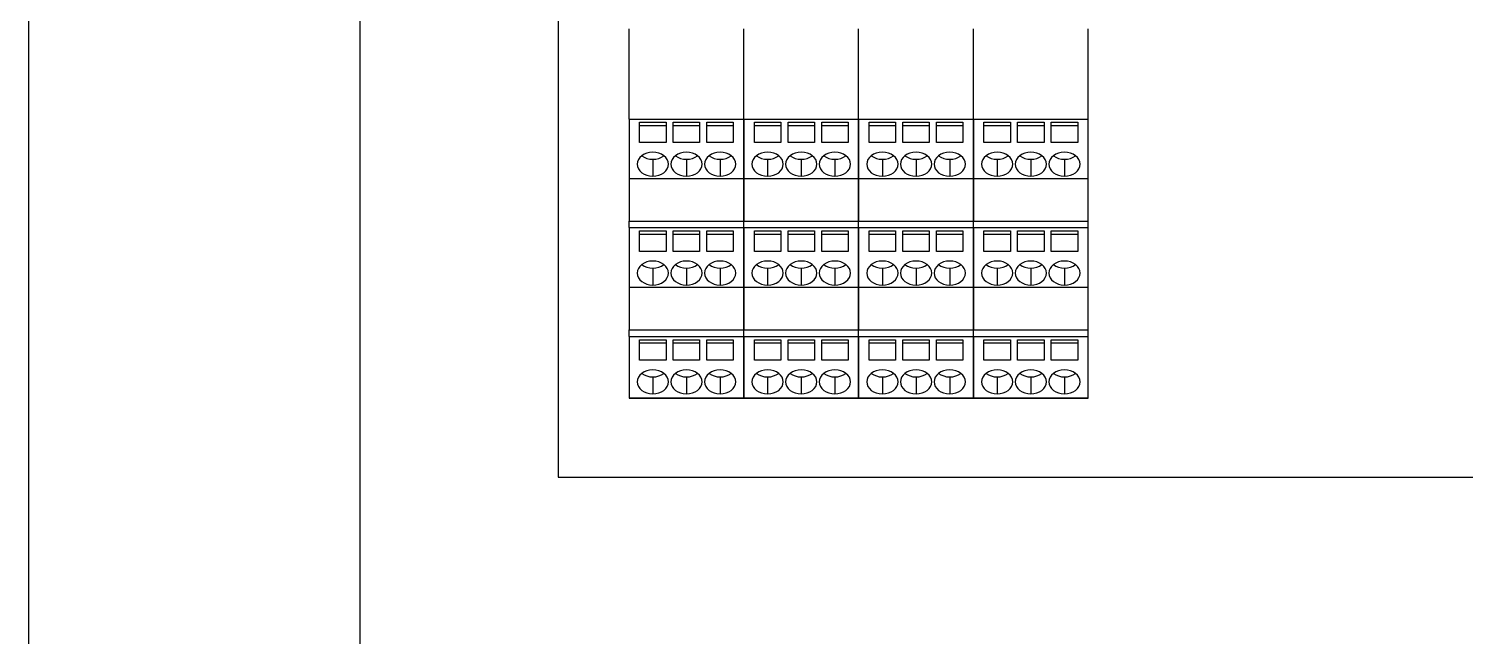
# Model space of a CAD drawing. Header units: millimetres. Extents: x 1019 to 1519, y 1262 to 1448.
# Drawn here: x 1352.24 to 1395.79, y 1354.22 to 1372.65 of the extents above; entities that cross this region are included whole.
import ezdxf

# ---------------------------------------------------------------- set-up
doc = ezdxf.new("R2010")
doc.units = ezdxf.units.MM

msp = doc.modelspace()

# ---------------------------------------------------------------- linework, layer by layer
for p, q in [((1370.435, 1369.901), (1370.435, 1372.648)), ((1373.915, 1369.901), (1373.915, 1372.648)), ((1373.915, 1369.901), (1373.915, 1372.648)), ((1377.395, 1369.901), (1377.395, 1372.648)), ((1377.395, 1369.901), (1377.395, 1372.648)), ((1380.875, 1369.901), (1380.875, 1372.648)), ((1380.875, 1369.901), (1380.875, 1372.648)), ((1384.355, 1369.901), (1384.355, 1372.648)), ((1370.435, 1369.901), (1373.915, 1369.901)), ((1370.435, 1369.901), (1370.435, 1368.109)), ((1370.755, 1369.817), (1371.555, 1369.817)), ((1370.755, 1369.193), (1370.755, 1369.817)), ((1371.555, 1369.707), (1370.755, 1369.707)), ((1371.555, 1369.817), (1371.555, 1369.193)), ((1371.775, 1369.817), (1372.575, 1369.817)), ((1371.775, 1369.193), (1371.775, 1369.817)), ((1372.575, 1369.707), (1371.775, 1369.707)), ((1372.575, 1369.817), (1372.575, 1369.193)), ((1372.795, 1369.817), (1373.595, 1369.817)), ((1372.795, 1369.193), (1372.795, 1369.817)), ((1373.595, 1369.707), (1372.795, 1369.707)), ((1373.595, 1369.817), (1373.595, 1369.193)), ((1373.915, 1368.109), (1373.915, 1369.901)), ((1373.915, 1369.901), (1377.395, 1369.901)), ((1373.915, 1369.901), (1373.915, 1368.109)), ((1374.235, 1369.817), (1375.035, 1369.817)), ((1374.235, 1369.193), (1374.235, 1369.817)), ((1375.035, 1369.707), (1374.235, 1369.707)), ((1375.035, 1369.817), (1375.035, 1369.193)), ((1375.255, 1369.817), (1376.055, 1369.817)), ((1375.255, 1369.193), (1375.255, 1369.817)), ((1376.055, 1369.707), (1375.255, 1369.707)), ((1376.055, 1369.817), (1376.055, 1369.193)), ((1376.275, 1369.817), (1377.075, 1369.817)), ((1376.275, 1369.193), (1376.275, 1369.817)), ((1377.075, 1369.707), (1376.275, 1369.707)), ((1377.075, 1369.817), (1377.075, 1369.193)), ((1377.395, 1368.109), (1377.395, 1369.901)), ((1377.395, 1369.901), (1380.875, 1369.901)), ((1377.395, 1369.901), (1377.395, 1368.109)), ((1377.715, 1369.817), (1378.515, 1369.817)), ((1377.715, 1369.193), (1377.715, 1369.817)), ((1378.515, 1369.707), (1377.715, 1369.707)), ((1378.515, 1369.817), (1378.515, 1369.193)), ((1378.735, 1369.817), (1379.535, 1369.817)), ((1378.735, 1369.193), (1378.735, 1369.817)), ((1379.535, 1369.707), (1378.735, 1369.707)), ((1379.535, 1369.817), (1379.535, 1369.193)), ((1379.755, 1369.817), (1380.555, 1369.817)), ((1379.755, 1369.193), (1379.755, 1369.817)), ((1380.555, 1369.707), (1379.755, 1369.707)), ((1380.555, 1369.817), (1380.555, 1369.193)), ((1380.875, 1368.109), (1380.875, 1369.901)), ((1380.875, 1369.901), (1384.355, 1369.901)), ((1380.875, 1369.901), (1380.875, 1368.109)), ((1381.195, 1369.817), (1381.995, 1369.817)), ((1381.195, 1369.193), (1381.195, 1369.817)), ((1381.995, 1369.707), (1381.195, 1369.707)), ((1381.995, 1369.817), (1381.995, 1369.193)), ((1382.215, 1369.817), (1383.015, 1369.817)), ((1382.215, 1369.193), (1382.215, 1369.817)), ((1383.015, 1369.707), (1382.215, 1369.707)), ((1383.015, 1369.817), (1383.015, 1369.193)), ((1383.235, 1369.817), (1384.035, 1369.817)), ((1383.235, 1369.193), (1383.235, 1369.817)), ((1384.035, 1369.707), (1383.235, 1369.707)), ((1384.035, 1369.817), (1384.035, 1369.193)), ((1384.355, 1368.109), (1384.355, 1369.901)), ((1371.555, 1369.193), (1370.755, 1369.193)), ((1372.575, 1369.193), (1371.775, 1369.193)), ((1373.595, 1369.193), (1372.795, 1369.193)), ((1375.035, 1369.193), (1374.235, 1369.193)), ((1376.055, 1369.193), (1375.255, 1369.193)), ((1377.075, 1369.193), (1376.275, 1369.193)), ((1378.515, 1369.193), (1377.715, 1369.193)), ((1379.535, 1369.193), (1378.735, 1369.193)), ((1380.555, 1369.193), (1379.755, 1369.193)), ((1381.995, 1369.193), (1381.195, 1369.193)), ((1383.015, 1369.193), (1382.215, 1369.193)), ((1384.035, 1369.193), (1383.235, 1369.193)), ((1371.155, 1368.688), (1371.155, 1368.174)), ((1372.175, 1368.688), (1372.175, 1368.174)), ((1373.195, 1368.688), (1373.195, 1368.174)), ((1374.635, 1368.688), (1374.635, 1368.174)), ((1375.655, 1368.688), (1375.655, 1368.174)), ((1376.675, 1368.688), (1376.675, 1368.174)), ((1378.115, 1368.688), (1378.115, 1368.174)), ((1379.135, 1368.688), (1379.135, 1368.174)), ((1380.155, 1368.688), (1380.155, 1368.174)), ((1381.595, 1368.688), (1381.595, 1368.174)), ((1382.615, 1368.688), (1382.615, 1368.174)), ((1383.635, 1368.688), (1383.635, 1368.174)), ((1370.435, 1368.109), (1373.915, 1368.109)), ((1370.435, 1368.109), (1370.435, 1366.813)), ((1373.915, 1366.813), (1373.915, 1368.109)), ((1373.915, 1368.109), (1377.395, 1368.109)), ((1373.915, 1368.109), (1373.915, 1366.813)), ((1377.395, 1366.813), (1377.395, 1368.109)), ((1377.395, 1368.109), (1380.875, 1368.109)), ((1377.395, 1368.109), (1377.395, 1366.813)), ((1380.875, 1366.813), (1380.875, 1368.109)), ((1380.875, 1368.109), (1384.355, 1368.109)), ((1380.875, 1368.109), (1380.875, 1366.813)), ((1384.355, 1366.813), (1384.355, 1368.109)), ((1370.435, 1366.813), (1373.915, 1366.813)), ((1370.435, 1366.618), (1370.435, 1366.813)), ((1370.435, 1366.618), (1373.915, 1366.618)), ((1370.435, 1366.618), (1370.435, 1364.809)), ((1373.915, 1366.618), (1373.915, 1366.813)), ((1373.915, 1366.813), (1377.395, 1366.813)), ((1373.915, 1366.618), (1373.915, 1366.813)), ((1373.915, 1364.809), (1373.915, 1366.618)), ((1373.915, 1366.618), (1377.395, 1366.618)), ((1373.915, 1366.618), (1373.915, 1364.809)), ((1377.395, 1366.618), (1377.395, 1366.813)), ((1377.395, 1366.813), (1380.875, 1366.813)), ((1377.395, 1366.618), (1377.395, 1366.813)), ((1377.395, 1364.809), (1377.395, 1366.618)), ((1377.395, 1366.618), (1380.875, 1366.618)), ((1377.395, 1366.618), (1377.395, 1364.809)), ((1380.875, 1366.618), (1380.875, 1366.813)), ((1380.875, 1366.813), (1384.355, 1366.813)), ((1380.875, 1366.618), (1380.875, 1366.813)), ((1380.875, 1364.809), (1380.875, 1366.618)), ((1380.875, 1366.618), (1384.355, 1366.618)), ((1380.875, 1366.618), (1380.875, 1364.809)), ((1384.355, 1366.618), (1384.355, 1366.813)), ((1384.355, 1364.809), (1384.355, 1366.618)), ((1370.755, 1366.517), (1371.555, 1366.517)), ((1370.755, 1365.893), (1370.755, 1366.517)), ((1371.555, 1366.407), (1370.755, 1366.407)), ((1371.555, 1366.517), (1371.555, 1365.893)), ((1371.775, 1366.517), (1372.575, 1366.517)), ((1371.775, 1365.893), (1371.775, 1366.517)), ((1372.575, 1366.407), (1371.775, 1366.407)), ((1372.575, 1366.517), (1372.575, 1365.893)), ((1372.795, 1366.517), (1373.595, 1366.517)), ((1372.795, 1365.893), (1372.795, 1366.517)), ((1373.595, 1366.407), (1372.795, 1366.407)), ((1373.595, 1366.517), (1373.595, 1365.893)), ((1374.235, 1366.517), (1375.035, 1366.517)), ((1374.235, 1365.893), (1374.235, 1366.517)), ((1375.035, 1366.407), (1374.235, 1366.407)), ((1375.035, 1366.517), (1375.035, 1365.893)), ((1375.255, 1366.517), (1376.055, 1366.517)), ((1375.255, 1365.893), (1375.255, 1366.517)), ((1376.055, 1366.407), (1375.255, 1366.407)), ((1376.055, 1366.517), (1376.055, 1365.893)), ((1376.275, 1366.517), (1377.075, 1366.517)), ((1376.275, 1365.893), (1376.275, 1366.517)), ((1377.075, 1366.407), (1376.275, 1366.407)), ((1377.075, 1366.517), (1377.075, 1365.893)), ((1377.715, 1366.517), (1378.515, 1366.517)), ((1377.715, 1365.893), (1377.715, 1366.517)), ((1378.515, 1366.407), (1377.715, 1366.407)), ((1378.515, 1366.517), (1378.515, 1365.893)), ((1378.735, 1366.517), (1379.535, 1366.517)), ((1378.735, 1365.893), (1378.735, 1366.517)), ((1379.535, 1366.407), (1378.735, 1366.407)), ((1379.535, 1366.517), (1379.535, 1365.893)), ((1379.755, 1366.517), (1380.555, 1366.517)), ((1379.755, 1365.893), (1379.755, 1366.517)), ((1380.555, 1366.407), (1379.755, 1366.407)), ((1380.555, 1366.517), (1380.555, 1365.893)), ((1381.195, 1366.517), (1381.995, 1366.517)), ((1381.195, 1365.893), (1381.195, 1366.517)), ((1381.995, 1366.407), (1381.195, 1366.407)), ((1381.995, 1366.517), (1381.995, 1365.893)), ((1382.215, 1366.517), (1383.015, 1366.517)), ((1382.215, 1365.893), (1382.215, 1366.517)), ((1383.015, 1366.407), (1382.215, 1366.407)), ((1383.015, 1366.517), (1383.015, 1365.893)), ((1383.235, 1366.517), (1384.035, 1366.517)), ((1383.235, 1365.893), (1383.235, 1366.517)), ((1384.035, 1366.407), (1383.235, 1366.407)), ((1384.035, 1366.517), (1384.035, 1365.893)), ((1371.555, 1365.893), (1370.755, 1365.893)), ((1372.575, 1365.893), (1371.775, 1365.893)), ((1373.595, 1365.893), (1372.795, 1365.893)), ((1375.035, 1365.893), (1374.235, 1365.893)), ((1376.055, 1365.893), (1375.255, 1365.893)), ((1377.075, 1365.893), (1376.275, 1365.893)), ((1378.515, 1365.893), (1377.715, 1365.893)), ((1379.535, 1365.893), (1378.735, 1365.893)), ((1380.555, 1365.893), (1379.755, 1365.893)), ((1381.995, 1365.893), (1381.195, 1365.893)), ((1383.015, 1365.893), (1382.215, 1365.893)), ((1384.035, 1365.893), (1383.235, 1365.893)), ((1371.155, 1365.388), (1371.155, 1364.874)), ((1372.175, 1365.388), (1372.175, 1364.874)), ((1373.195, 1365.388), (1373.195, 1364.874)), ((1374.635, 1365.388), (1374.635, 1364.874)), ((1375.655, 1365.388), (1375.655, 1364.874)), ((1376.675, 1365.388), (1376.675, 1364.874)), ((1378.115, 1365.388), (1378.115, 1364.874)), ((1379.135, 1365.388), (1379.135, 1364.874)), ((1380.155, 1365.388), (1380.155, 1364.874)), ((1381.595, 1365.388), (1381.595, 1364.874)), ((1382.615, 1365.388), (1382.615, 1364.874)), ((1383.635, 1365.388), (1383.635, 1364.874)), ((1370.435, 1364.809), (1373.915, 1364.809)), ((1370.435, 1364.809), (1370.435, 1363.513)), ((1373.915, 1363.513), (1373.915, 1364.809)), ((1373.915, 1364.809), (1377.395, 1364.809)), ((1373.915, 1364.809), (1373.915, 1363.513)), ((1377.395, 1363.513), (1377.395, 1364.809)), ((1377.395, 1364.809), (1380.875, 1364.809)), ((1377.395, 1364.809), (1377.395, 1363.513)), ((1380.875, 1363.513), (1380.875, 1364.809)), ((1380.875, 1364.809), (1384.355, 1364.809)), ((1380.875, 1364.809), (1380.875, 1363.513)), ((1384.355, 1363.513), (1384.355, 1364.809)), ((1370.435, 1363.513), (1373.915, 1363.513)), ((1370.435, 1363.318), (1370.435, 1363.513)), ((1370.435, 1363.318), (1373.915, 1363.318)), ((1370.435, 1363.318), (1370.435, 1361.455)), ((1370.755, 1363.217), (1371.555, 1363.217)), ((1370.755, 1362.593), (1370.755, 1363.217)), ((1371.555, 1363.217), (1371.555, 1362.593)), ((1371.775, 1363.217), (1372.575, 1363.217)), ((1371.775, 1362.593), (1371.775, 1363.217)), ((1372.575, 1363.217), (1372.575, 1362.593)), ((1372.795, 1363.217), (1373.595, 1363.217)), ((1372.795, 1362.593), (1372.795, 1363.217)), ((1373.595, 1363.217), (1373.595, 1362.593)), ((1373.915, 1363.318), (1373.915, 1363.513)), ((1373.915, 1363.513), (1377.395, 1363.513)), ((1373.915, 1363.318), (1373.915, 1363.513)), ((1373.915, 1361.455), (1373.915, 1363.318)), ((1373.915, 1363.318), (1377.395, 1363.318)), ((1373.915, 1363.318), (1373.915, 1361.455)), ((1374.235, 1363.217), (1375.035, 1363.217)), ((1374.235, 1362.593), (1374.235, 1363.217)), ((1375.035, 1363.217), (1375.035, 1362.593)), ((1375.255, 1363.217), (1376.055, 1363.217)), ((1375.255, 1362.593), (1375.255, 1363.217)), ((1376.055, 1363.217), (1376.055, 1362.593)), ((1376.275, 1363.217), (1377.075, 1363.217)), ((1376.275, 1362.593), (1376.275, 1363.217)), ((1377.075, 1363.217), (1377.075, 1362.593)), ((1377.395, 1363.318), (1377.395, 1363.513)), ((1377.395, 1363.513), (1380.875, 1363.513)), ((1377.395, 1363.318), (1377.395, 1363.513)), ((1377.395, 1361.455), (1377.395, 1363.318)), ((1377.395, 1363.318), (1380.875, 1363.318)), ((1377.395, 1363.318), (1377.395, 1361.455)), ((1377.715, 1363.217), (1378.515, 1363.217)), ((1377.715, 1362.593), (1377.715, 1363.217)), ((1378.515, 1363.217), (1378.515, 1362.593)), ((1378.735, 1363.217), (1379.535, 1363.217)), ((1378.735, 1362.593), (1378.735, 1363.217)), ((1379.535, 1363.217), (1379.535, 1362.593)), ((1379.755, 1363.217), (1380.555, 1363.217)), ((1379.755, 1362.593), (1379.755, 1363.217)), ((1380.555, 1363.217), (1380.555, 1362.593)), ((1380.875, 1363.318), (1380.875, 1363.513)), ((1380.875, 1363.513), (1384.355, 1363.513)), ((1380.875, 1363.318), (1380.875, 1363.513)), ((1380.875, 1361.455), (1380.875, 1363.318)), ((1380.875, 1363.318), (1384.355, 1363.318)), ((1380.875, 1363.318), (1380.875, 1361.455)), ((1381.195, 1363.217), (1381.995, 1363.217)), ((1381.195, 1362.593), (1381.195, 1363.217)), ((1381.995, 1363.217), (1381.995, 1362.593)), ((1382.215, 1363.217), (1383.015, 1363.217)), ((1382.215, 1362.593), (1382.215, 1363.217)), ((1383.015, 1363.217), (1383.015, 1362.593)), ((1383.235, 1363.217), (1384.035, 1363.217)), ((1383.235, 1362.593), (1383.235, 1363.217)), ((1384.035, 1363.217), (1384.035, 1362.593)), ((1384.355, 1363.318), (1384.355, 1363.513)), ((1384.355, 1361.455), (1384.355, 1363.318)), ((1371.555, 1363.107), (1370.755, 1363.107)), ((1372.575, 1363.107), (1371.775, 1363.107)), ((1373.595, 1363.107), (1372.795, 1363.107)), ((1375.035, 1363.107), (1374.235, 1363.107)), ((1376.055, 1363.107), (1375.255, 1363.107)), ((1377.075, 1363.107), (1376.275, 1363.107)), ((1378.515, 1363.107), (1377.715, 1363.107)), ((1379.535, 1363.107), (1378.735, 1363.107)), ((1380.555, 1363.107), (1379.755, 1363.107)), ((1381.995, 1363.107), (1381.195, 1363.107)), ((1383.015, 1363.107), (1382.215, 1363.107)), ((1384.035, 1363.107), (1383.235, 1363.107)), ((1371.555, 1362.593), (1370.755, 1362.593)), ((1372.575, 1362.593), (1371.775, 1362.593)), ((1373.595, 1362.593), (1372.795, 1362.593)), ((1375.035, 1362.593), (1374.235, 1362.593)), ((1376.055, 1362.593), (1375.255, 1362.593)), ((1377.075, 1362.593), (1376.275, 1362.593)), ((1378.515, 1362.593), (1377.715, 1362.593)), ((1379.535, 1362.593), (1378.735, 1362.593)), ((1380.555, 1362.593), (1379.755, 1362.593)), ((1381.995, 1362.593), (1381.195, 1362.593)), ((1383.015, 1362.593), (1382.215, 1362.593)), ((1384.035, 1362.593), (1383.235, 1362.593)), ((1371.155, 1362.088), (1371.155, 1361.574)), ((1372.175, 1362.088), (1372.175, 1361.574)), ((1373.195, 1362.088), (1373.195, 1361.574)), ((1374.635, 1362.088), (1374.635, 1361.574)), ((1375.655, 1362.088), (1375.655, 1361.574)), ((1376.675, 1362.088), (1376.675, 1361.574)), ((1378.115, 1362.088), (1378.115, 1361.574)), ((1379.135, 1362.088), (1379.135, 1361.574)), ((1380.155, 1362.088), (1380.155, 1361.574)), ((1381.595, 1362.088), (1381.595, 1361.574)), ((1382.615, 1362.088), (1382.615, 1361.574)), ((1383.635, 1362.088), (1383.635, 1361.574)), ((1370.435, 1361.455), (1373.915, 1361.455)), ((1370.435, 1361.455), (1370.435, 1361.445)), ((1370.435, 1361.445), (1373.915, 1361.445)), ((1373.915, 1361.445), (1373.915, 1361.455)), ((1373.915, 1361.455), (1377.395, 1361.455)), ((1373.915, 1361.455), (1373.915, 1361.445)), ((1373.915, 1361.445), (1377.395, 1361.445)), ((1377.395, 1361.445), (1377.395, 1361.455)), ((1377.395, 1361.455), (1380.875, 1361.455)), ((1377.395, 1361.455), (1377.395, 1361.445)), ((1377.395, 1361.445), (1380.875, 1361.445)), ((1380.875, 1361.445), (1380.875, 1361.455)), ((1380.875, 1361.455), (1384.355, 1361.455)), ((1380.875, 1361.455), (1380.875, 1361.445)), ((1380.875, 1361.445), (1384.355, 1361.445)), ((1384.355, 1361.445), (1384.355, 1361.455))]:
    msp.add_line(p, q)
for points in [[(1352.235, 1402.552), (1439.335, 1402.552), (1439.335, 1285.552), (1352.235, 1285.552), (1352.235, 1402.552)], [(1368.285, 1389.052), (1368.285, 1359.052), (1419.365, 1359.052), (1419.365, 1389.052), (1425.365, 1389.052), (1425.365, 1299.052), (1419.365, 1299.052), (1419.365, 1323.052), (1368.285, 1323.052), (1368.285, 1299.052), (1362.285, 1299.052), (1362.285, 1389.052), (1368.285, 1389.052)]]:
    msp.add_lwpolyline(points)
for centre, major_axis, start_param, end_param in [((1371.155, 1368.538), (-0.475, 0), -1.570796, 0), ((1371.155, 1369.052), (0.475, 0), -2.35691, -1.570796), ((1371.155, 1368.538), (-0.475, 0), 3.141593, 4.712389), ((1371.155, 1369.052), (0.475, 0), -1.570796, -0.784682), ((1372.175, 1368.538), (-0.475, 0), -1.570796, 0), ((1372.175, 1369.052), (0.475, 0), -2.35691, -1.570796), ((1372.175, 1368.538), (-0.475, 0), 3.141593, 4.712389), ((1372.175, 1369.052), (0.475, 0), -1.570796, -0.784682), ((1373.195, 1368.538), (-0.475, 0), -1.570796, 0), ((1373.195, 1369.052), (0.475, 0), -2.35691, -1.570796), ((1373.195, 1368.538), (-0.475, 0), 3.141593, 4.712389), ((1373.195, 1369.052), (0.475, 0), -1.570796, -0.784682), ((1374.635, 1368.538), (-0.475, 0), -1.570796, 0), ((1374.635, 1369.052), (0.475, 0), -2.35691, -1.570796), ((1374.635, 1368.538), (-0.475, 0), 3.141593, 4.712389), ((1374.635, 1369.052), (0.475, 0), -1.570796, -0.784682), ((1375.655, 1368.538), (-0.475, 0), -1.570796, 0), ((1375.655, 1369.052), (0.475, 0), -2.35691, -1.570796), ((1375.655, 1368.538), (-0.475, 0), 3.141593, 4.712389), ((1375.655, 1369.052), (0.475, 0), -1.570796, -0.784682), ((1376.675, 1368.538), (-0.475, 0), -1.570796, 0), ((1376.675, 1369.052), (0.475, 0), -2.35691, -1.570796), ((1376.675, 1368.538), (-0.475, 0), 3.141593, 4.712389), ((1376.675, 1369.052), (0.475, 0), -1.570796, -0.784682), ((1378.115, 1368.538), (-0.475, 0), -1.570796, 0), ((1378.115, 1369.052), (0.475, 0), -2.35691, -1.570796), ((1378.115, 1368.538), (-0.475, 0), 3.141593, 4.712389), ((1378.115, 1369.052), (0.475, 0), -1.570796, -0.784682), ((1379.135, 1368.538), (-0.475, 0), -1.570796, 0), ((1379.135, 1369.052), (0.475, 0), -2.35691, -1.570796), ((1379.135, 1368.538), (-0.475, 0), 3.141593, 4.712389), ((1379.135, 1369.052), (0.475, 0), -1.570796, -0.784682), ((1380.155, 1368.538), (-0.475, 0), -1.570796, 0), ((1380.155, 1369.052), (0.475, 0), -2.35691, -1.570796), ((1380.155, 1368.538), (-0.475, 0), 3.141593, 4.712389), ((1380.155, 1369.052), (0.475, 0), -1.570796, -0.784682), ((1381.595, 1368.538), (-0.475, 0), -1.570796, 0), ((1381.595, 1369.052), (0.475, 0), -2.35691, -1.570796), ((1381.595, 1368.538), (-0.475, 0), 3.141593, 4.712389), ((1381.595, 1369.052), (0.475, 0), -1.570796, -0.784682), ((1382.615, 1368.538), (-0.475, 0), -1.570796, 0), ((1382.615, 1369.052), (0.475, 0), -2.35691, -1.570796), ((1382.615, 1368.538), (-0.475, 0), 3.141593, 4.712389), ((1382.615, 1369.052), (0.475, 0), -1.570796, -0.784682), ((1383.635, 1368.538), (-0.475, 0), -1.570796, 0), ((1383.635, 1369.052), (0.475, 0), -2.35691, -1.570796), ((1383.635, 1368.538), (-0.475, 0), 3.141593, 4.712389), ((1383.635, 1369.052), (0.475, 0), -1.570796, -0.784682), ((1371.155, 1368.538), (-0.475, 0), 0, 1.570796), ((1371.155, 1368.538), (-0.475, 0), 1.570796, 3.141593), ((1372.175, 1368.538), (-0.475, 0), 0, 1.570796), ((1372.175, 1368.538), (-0.475, 0), 1.570796, 3.141593), ((1373.195, 1368.538), (-0.475, 0), 0, 1.570796), ((1373.195, 1368.538), (-0.475, 0), 1.570796, 3.141593), ((1374.635, 1368.538), (-0.475, 0), 0, 1.570796), ((1374.635, 1368.538), (-0.475, 0), 1.570796, 3.141593), ((1375.655, 1368.538), (-0.475, 0), 0, 1.570796), ((1375.655, 1368.538), (-0.475, 0), 1.570796, 3.141593), ((1376.675, 1368.538), (-0.475, 0), 0, 1.570796), ((1376.675, 1368.538), (-0.475, 0), 1.570796, 3.141593), ((1378.115, 1368.538), (-0.475, 0), 0, 1.570796), ((1378.115, 1368.538), (-0.475, 0), 1.570796, 3.141593), ((1379.135, 1368.538), (-0.475, 0), 0, 1.570796), ((1379.135, 1368.538), (-0.475, 0), 1.570796, 3.141593), ((1380.155, 1368.538), (-0.475, 0), 0, 1.570796), ((1380.155, 1368.538), (-0.475, 0), 1.570796, 3.141593), ((1381.595, 1368.538), (-0.475, 0), 0, 1.570796), ((1381.595, 1368.538), (-0.475, 0), 1.570796, 3.141593), ((1382.615, 1368.538), (-0.475, 0), 0, 1.570796), ((1382.615, 1368.538), (-0.475, 0), 1.570796, 3.141593), ((1383.635, 1368.538), (-0.475, 0), 0, 1.570796), ((1383.635, 1368.538), (-0.475, 0), 1.570796, 3.141593), ((1371.155, 1365.238), (-0.475, 0), -1.570796, 0), ((1371.155, 1365.752), (0.475, 0), -2.35691, -1.570796), ((1371.155, 1365.238), (-0.475, 0), 3.141593, 4.712389), ((1371.155, 1365.752), (0.475, 0), -1.570796, -0.784682), ((1372.175, 1365.238), (-0.475, 0), -1.570796, 0), ((1372.175, 1365.752), (0.475, 0), -2.35691, -1.570796), ((1372.175, 1365.238), (-0.475, 0), 3.141593, 4.712389), ((1372.175, 1365.752), (0.475, 0), -1.570796, -0.784682), ((1373.195, 1365.238), (-0.475, 0), -1.570796, 0), ((1373.195, 1365.752), (0.475, 0), -2.35691, -1.570796), ((1373.195, 1365.238), (-0.475, 0), 3.141593, 4.712389), ((1373.195, 1365.752), (0.475, 0), -1.570796, -0.784682), ((1374.635, 1365.238), (-0.475, 0), -1.570796, 0), ((1374.635, 1365.752), (0.475, 0), -2.35691, -1.570796), ((1374.635, 1365.238), (-0.475, 0), 3.141593, 4.712389), ((1374.635, 1365.752), (0.475, 0), -1.570796, -0.784682), ((1375.655, 1365.238), (-0.475, 0), -1.570796, 0), ((1375.655, 1365.752), (0.475, 0), -2.35691, -1.570796), ((1375.655, 1365.238), (-0.475, 0), 3.141593, 4.712389), ((1375.655, 1365.752), (0.475, 0), -1.570796, -0.784682), ((1376.675, 1365.238), (-0.475, 0), -1.570796, 0), ((1376.675, 1365.752), (0.475, 0), -2.35691, -1.570796), ((1376.675, 1365.238), (-0.475, 0), 3.141593, 4.712389), ((1376.675, 1365.752), (0.475, 0), -1.570796, -0.784682), ((1378.115, 1365.238), (-0.475, 0), -1.570796, 0), ((1378.115, 1365.752), (0.475, 0), -2.35691, -1.570796), ((1378.115, 1365.238), (-0.475, 0), 3.141593, 4.712389), ((1378.115, 1365.752), (0.475, 0), -1.570796, -0.784682), ((1379.135, 1365.238), (-0.475, 0), -1.570796, 0), ((1379.135, 1365.752), (0.475, 0), -2.35691, -1.570796), ((1379.135, 1365.238), (-0.475, 0), 3.141593, 4.712389), ((1379.135, 1365.752), (0.475, 0), -1.570796, -0.784682), ((1380.155, 1365.238), (-0.475, 0), -1.570796, 0), ((1380.155, 1365.752), (0.475, 0), -2.35691, -1.570796), ((1380.155, 1365.238), (-0.475, 0), 3.141593, 4.712389), ((1380.155, 1365.752), (0.475, 0), -1.570796, -0.784682), ((1381.595, 1365.238), (-0.475, 0), -1.570796, 0), ((1381.595, 1365.752), (0.475, 0), -2.35691, -1.570796), ((1381.595, 1365.238), (-0.475, 0), 3.141593, 4.712389), ((1381.595, 1365.752), (0.475, 0), -1.570796, -0.784682), ((1382.615, 1365.238), (-0.475, 0), -1.570796, 0), ((1382.615, 1365.752), (0.475, 0), -2.35691, -1.570796), ((1382.615, 1365.238), (-0.475, 0), 3.141593, 4.712389), ((1382.615, 1365.752), (0.475, 0), -1.570796, -0.784682), ((1383.635, 1365.238), (-0.475, 0), -1.570796, 0), ((1383.635, 1365.752), (0.475, 0), -2.35691, -1.570796), ((1383.635, 1365.238), (-0.475, 0), 3.141593, 4.712389), ((1383.635, 1365.752), (0.475, 0), -1.570796, -0.784682), ((1371.155, 1365.238), (-0.475, 0), 0, 1.570796), ((1371.155, 1365.238), (-0.475, 0), 1.570796, 3.141593), ((1372.175, 1365.238), (-0.475, 0), 0, 1.570796), ((1372.175, 1365.238), (-0.475, 0), 1.570796, 3.141593), ((1373.195, 1365.238), (-0.475, 0), 0, 1.570796), ((1373.195, 1365.238), (-0.475, 0), 1.570796, 3.141593), ((1374.635, 1365.238), (-0.475, 0), 0, 1.570796), ((1374.635, 1365.238), (-0.475, 0), 1.570796, 3.141593), ((1375.655, 1365.238), (-0.475, 0), 0, 1.570796), ((1375.655, 1365.238), (-0.475, 0), 1.570796, 3.141593), ((1376.675, 1365.238), (-0.475, 0), 0, 1.570796), ((1376.675, 1365.238), (-0.475, 0), 1.570796, 3.141593), ((1378.115, 1365.238), (-0.475, 0), 0, 1.570796), ((1378.115, 1365.238), (-0.475, 0), 1.570796, 3.141593), ((1379.135, 1365.238), (-0.475, 0), 0, 1.570796), ((1379.135, 1365.238), (-0.475, 0), 1.570796, 3.141593), ((1380.155, 1365.238), (-0.475, 0), 0, 1.570796), ((1380.155, 1365.238), (-0.475, 0), 1.570796, 3.141593), ((1381.595, 1365.238), (-0.475, 0), 0, 1.570796), ((1381.595, 1365.238), (-0.475, 0), 1.570796, 3.141593), ((1382.615, 1365.238), (-0.475, 0), 0, 1.570796), ((1382.615, 1365.238), (-0.475, 0), 1.570796, 3.141593), ((1383.635, 1365.238), (-0.475, 0), 0, 1.570796), ((1383.635, 1365.238), (-0.475, 0), 1.570796, 3.141593), ((1371.155, 1361.938), (-0.475, 0), -1.570796, 0), ((1371.155, 1361.938), (-0.475, 0), 3.141593, 4.712389), ((1372.175, 1361.938), (-0.475, 0), -1.570796, 0), ((1372.175, 1361.938), (-0.475, 0), 3.141593, 4.712389), ((1373.195, 1361.938), (-0.475, 0), -1.570796, 0), ((1373.195, 1361.938), (-0.475, 0), 3.141593, 4.712389), ((1374.635, 1361.938), (-0.475, 0), -1.570796, 0), ((1374.635, 1361.938), (-0.475, 0), 3.141593, 4.712389), ((1375.655, 1361.938), (-0.475, 0), -1.570796, 0), ((1375.655, 1361.938), (-0.475, 0), 3.141593, 4.712389), ((1376.675, 1361.938), (-0.475, 0), -1.570796, 0), ((1376.675, 1361.938), (-0.475, 0), 3.141593, 4.712389), ((1378.115, 1361.938), (-0.475, 0), -1.570796, 0), ((1378.115, 1361.938), (-0.475, 0), 3.141593, 4.712389), ((1379.135, 1361.938), (-0.475, 0), -1.570796, 0), ((1379.135, 1361.938), (-0.475, 0), 3.141593, 4.712389), ((1380.155, 1361.938), (-0.475, 0), -1.570796, 0), ((1380.155, 1361.938), (-0.475, 0), 3.141593, 4.712389), ((1381.595, 1361.938), (-0.475, 0), -1.570796, 0), ((1381.595, 1361.938), (-0.475, 0), 3.141593, 4.712389), ((1382.615, 1361.938), (-0.475, 0), -1.570796, 0), ((1382.615, 1361.938), (-0.475, 0), 3.141593, 4.712389), ((1383.635, 1361.938), (-0.475, 0), -1.570796, 0), ((1383.635, 1361.938), (-0.475, 0), 3.141593, 4.712389), ((1371.155, 1361.938), (-0.475, 0), 0, 1.570796), ((1371.155, 1362.452), (0.475, 0), -2.35691, -1.570796), ((1371.155, 1362.452), (0.475, 0), -1.570796, -0.784682), ((1371.155, 1361.938), (-0.475, 0), 1.570796, 3.141593), ((1372.175, 1361.938), (-0.475, 0), 0, 1.570796), ((1372.175, 1362.452), (0.475, 0), -2.35691, -1.570796), ((1372.175, 1362.452), (0.475, 0), -1.570796, -0.784682), ((1372.175, 1361.938), (-0.475, 0), 1.570796, 3.141593), ((1373.195, 1361.938), (-0.475, 0), 0, 1.570796), ((1373.195, 1362.452), (0.475, 0), -2.35691, -1.570796), ((1373.195, 1362.452), (0.475, 0), -1.570796, -0.784682), ((1373.195, 1361.938), (-0.475, 0), 1.570796, 3.141593), ((1374.635, 1361.938), (-0.475, 0), 0, 1.570796), ((1374.635, 1362.452), (0.475, 0), -2.35691, -1.570796), ((1374.635, 1362.452), (0.475, 0), -1.570796, -0.784682), ((1374.635, 1361.938), (-0.475, 0), 1.570796, 3.141593), ((1375.655, 1361.938), (-0.475, 0), 0, 1.570796), ((1375.655, 1362.452), (0.475, 0), -2.35691, -1.570796), ((1375.655, 1362.452), (0.475, 0), -1.570796, -0.784682), ((1375.655, 1361.938), (-0.475, 0), 1.570796, 3.141593), ((1376.675, 1361.938), (-0.475, 0), 0, 1.570796), ((1376.675, 1362.452), (0.475, 0), -2.35691, -1.570796), ((1376.675, 1362.452), (0.475, 0), -1.570796, -0.784682), ((1376.675, 1361.938), (-0.475, 0), 1.570796, 3.141593), ((1378.115, 1361.938), (-0.475, 0), 0, 1.570796), ((1378.115, 1362.452), (0.475, 0), -2.35691, -1.570796), ((1378.115, 1362.452), (0.475, 0), -1.570796, -0.784682), ((1378.115, 1361.938), (-0.475, 0), 1.570796, 3.141593), ((1379.135, 1361.938), (-0.475, 0), 0, 1.570796), ((1379.135, 1362.452), (0.475, 0), -2.35691, -1.570796), ((1379.135, 1362.452), (0.475, 0), -1.570796, -0.784682), ((1379.135, 1361.938), (-0.475, 0), 1.570796, 3.141593), ((1380.155, 1361.938), (-0.475, 0), 0, 1.570796), ((1380.155, 1362.452), (0.475, 0), -2.35691, -1.570796), ((1380.155, 1362.452), (0.475, 0), -1.570796, -0.784682), ((1380.155, 1361.938), (-0.475, 0), 1.570796, 3.141593), ((1381.595, 1361.938), (-0.475, 0), 0, 1.570796), ((1381.595, 1362.452), (0.475, 0), -2.35691, -1.570796), ((1381.595, 1362.452), (0.475, 0), -1.570796, -0.784682), ((1381.595, 1361.938), (-0.475, 0), 1.570796, 3.141593), ((1382.615, 1361.938), (-0.475, 0), 0, 1.570796), ((1382.615, 1362.452), (0.475, 0), -2.35691, -1.570796), ((1382.615, 1362.452), (0.475, 0), -1.570796, -0.784682), ((1382.615, 1361.938), (-0.475, 0), 1.570796, 3.141593), ((1383.635, 1361.938), (-0.475, 0), 0, 1.570796), ((1383.635, 1362.452), (0.475, 0), -2.35691, -1.570796), ((1383.635, 1362.452), (0.475, 0), -1.570796, -0.784682), ((1383.635, 1361.938), (-0.475, 0), 1.570796, 3.141593)]:
    msp.add_ellipse(centre, major_axis=major_axis, ratio=0.766049, start_param=start_param, end_param=end_param)

doc.saveas('drawing.dxf')
